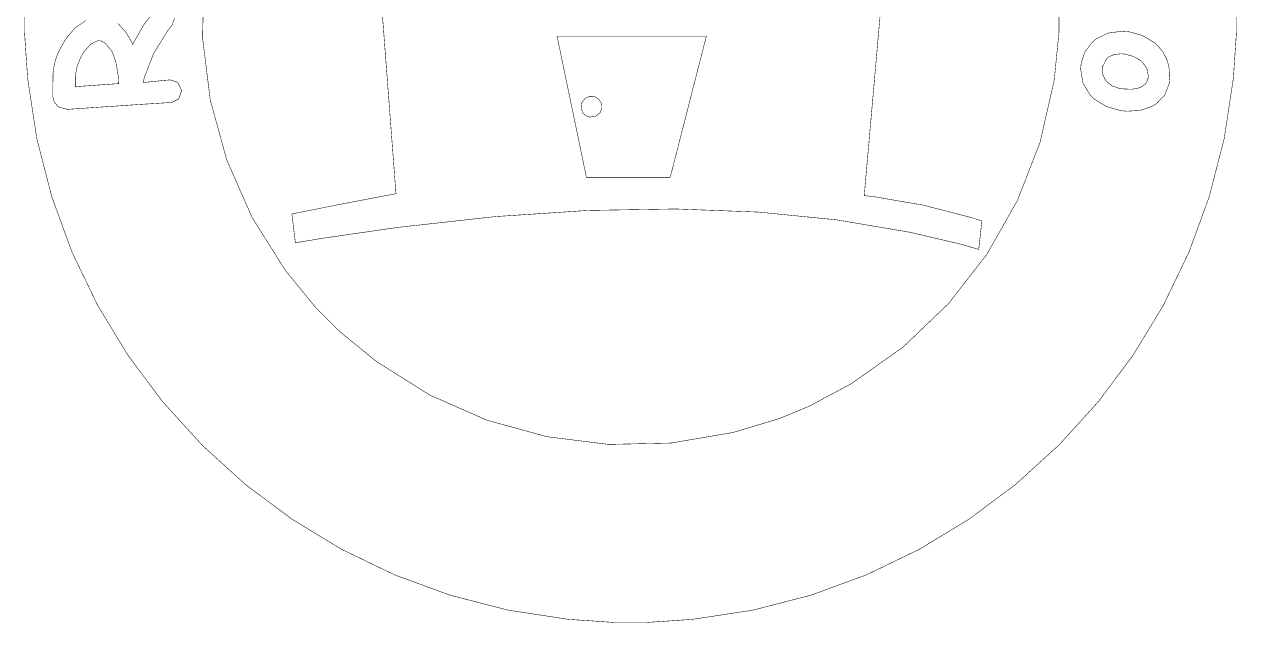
# Model space of a CAD drawing. Header units: millimetres. Extents: x -43 to 117, y -15 to 42.
# Drawn here: x 68.44 to 117.3, y -15.18 to 8.93 of the extents above; entities that cross this region are included whole.
import ezdxf

# ---------------------------------------------------------------- set-up
doc = ezdxf.new("R2010")
doc.units = ezdxf.units.MM

msp = doc.modelspace()

# ---------------------------------------------------------------- linework, layer by layer
at = {"color": 0}
for points in [[(82.707, 11.48, 0.0203, 0.0203, 0), (83.418, 2.103, 0.0203, 0.0203, 0), (82.994, 2.025, 0.0203, 0.0203, 0), (81.098, 1.663, 0.0203, 0.0203, 0), (79.5, 1.344, 0.0203, 0.0203, 0), (79.226, 1.287, 0.0203, 0.0203, 0), (79.366, 0.125, 0.0203, 0.0203, 0), (79.366, 0.125, 0.0203, 0.0203, 0), (80.393, 0.299, 0.0203, 0.0203, 0), (83.488, 0.747, 0.0203, 0.0203, 0), (87.416, 1.182, 0.0203, 0.0203, 0), (91.15, 1.43, 0.0203, 0.0203, 0), (94.689, 1.49, 0.0203, 0.0203, 0), (98.033, 1.364, 0.0203, 0.0203, 0), (101.183, 1.05, 0.0203, 0.0203, 0), (104.138, 0.549, 0.0203, 0.0203, 0), (106.216, 0.06, 0.0203, 0.0203, 0), (106.898, -0.14, 0.0203, 0.0203, 0), (107.026, 1.006, 0.0203, 0.0203, 0), (106.639, 1.133, 0.0203, 0.0203, 0), (104.68, 1.641, 0.0203, 0.0203, 0), (102.688, 1.983, 0.0203, 0.0203, 0), (102.286, 2.027, 0.0203, 0.0203, 0), (103.097, 11.234, 0.0203, 0.0203, 0)], [(110.132, 9.245, 0.0203, 0.0203, 0), (110.132, 8.6, 0.0203, 0.0203, 0), (109.938, 6.665, 0.0203, 0.0203, 0), (109.373, 4.183, 0.0203, 0.0203, 0), (108.46, 1.835, 0.0203, 0.0203, 0), (107.222, -0.345, 0.0203, 0.0203, 0), (105.681, -2.324, 0.0203, 0.0203, 0), (103.861, -4.067, 0.0203, 0.0203, 0), (101.784, -5.538, 0.0203, 0.0203, 0), (100.07, -6.457, 0.0203, 0.0203, 0), (99.474, -6.704, 0.0203, 0.0203, 0), (98.878, -6.951, 0.0203, 0.0203, 0), (97.016, -7.513, 0.0203, 0.0203, 0), (94.507, -7.941, 0.0203, 0.0203, 0), (91.988, -7.996, 0.0203, 0.0203, 0), (89.5, -7.686, 0.0203, 0.0203, 0), (87.082, -7.02, 0.0203, 0.0203, 0), (84.776, -6.005, 0.0203, 0.0203, 0), (82.621, -4.65, 0.0203, 0.0203, 0), (81.117, -3.418, 0.0203, 0.0203, 0), (80.66, -2.962, 0.0203, 0.0203, 0), (80.204, -2.505, 0.0203, 0.0203, 0), (78.972, -1, 0.0203, 0.0203, 0), (77.617, 1.154, 0.0203, 0.0203, 0), (76.602, 3.46, 0.0203, 0.0203, 0), (75.936, 5.878, 0.0203, 0.0203, 0), (75.626, 8.366, 0.0203, 0.0203, 0), (75.681, 10.885, 0.0203, 0.0203, 0)], [(72.201, 8.961, 0.0203, 0.0203, 0), (72.259, 8.916, 0.0203, 0.0203, 0), (72.531, 8.614, 0.0203, 0.0203, 0), (72.775, 8.213, 0.0203, 0.0203, 0), (72.819, 8.117, 0.0203, 0.0203, 0), (72.89, 8.268, 0.0203, 0.0203, 0), (73.259, 8.915, 0.0203, 0.0203, 0), (73.642, 9.419, 0.0203, 0.0203, 0)], [(117.285, 9.245, 0.0203, 0.0203, 0), (117.285, 8.621, 0.0203, 0.0203, 0), (117.158, 6.749, 0.0203, 0.0203, 0), (116.789, 4.324, 0.0203, 0.0203, 0), (116.187, 1.985, 0.0203, 0.0203, 0), (115.366, -0.259, 0.0203, 0.0203, 0), (114.338, -2.393, 0.0203, 0.0203, 0), (113.114, -4.407, 0.0203, 0.0203, 0), (111.709, -6.286, 0.0203, 0.0203, 0), (110.133, -8.02, 0.0203, 0.0203, 0), (108.399, -9.596, 0.0203, 0.0203, 0), (106.519, -11.001, 0.0203, 0.0203, 0), (104.506, -12.224, 0.0203, 0.0203, 0), (102.372, -13.253, 0.0203, 0.0203, 0), (100.129, -14.074, 0.0203, 0.0203, 0), (97.788, -14.676, 0.0203, 0.0203, 0), (95.364, -15.045, 0.0203, 0.0203, 0), (93.492, -15.172, 0.0203, 0.0203, 0), (92.868, -15.172, 0.0203, 0.0203, 0), (92.243, -15.172, 0.0203, 0.0203, 0), (90.371, -15.045, 0.0203, 0.0203, 0), (87.947, -14.676, 0.0203, 0.0203, 0), (85.607, -14.074, 0.0203, 0.0203, 0), (83.364, -13.253, 0.0203, 0.0203, 0), (81.229, -12.224, 0.0203, 0.0203, 0), (79.216, -11.001, 0.0203, 0.0203, 0), (77.336, -9.596, 0.0203, 0.0203, 0), (75.602, -8.02, 0.0203, 0.0203, 0), (74.026, -6.286, 0.0203, 0.0203, 0), (72.621, -4.407, 0.0203, 0.0203, 0), (71.398, -2.393, 0.0203, 0.0203, 0), (70.369, -0.259, 0.0203, 0.0203, 0), (69.549, 1.985, 0.0203, 0.0203, 0), (68.947, 4.324, 0.0203, 0.0203, 0), (68.577, 6.749, 0.0203, 0.0203, 0), (68.451, 8.621, 0.0203, 0.0203, 0), (68.451, 9.245, 0.0203, 0.0203, 0)], [(74.492, 9.168, 0.0203, 0.0203, 0), (74.395, 8.889, 0.0203, 0.0203, 0), (74.374, 8.863, 0.0203, 0.0203, 0), (74.23, 8.686, 0.0203, 0.0203, 0), (73.656, 7.761, 0.0203, 0.0203, 0), (73.278, 6.784, 0.0203, 0.0203, 0), (73.231, 6.581, 0.0203, 0.0203, 0), (73.39, 6.598, 0.0203, 0.0203, 0), (73.972, 6.659, 0.0203, 0.0203, 0), (74.272, 6.688, 0.0203, 0.0203, 0), (74.29, 6.689, 0.0203, 0.0203, 0), (74.321, 6.692, 0.0203, 0.0203, 0), (74.593, 6.601, 0.0203, 0.0203, 0), (74.616, 6.581, 0.0203, 0.0203, 0), (74.639, 6.561, 0.0203, 0.0203, 0), (74.766, 6.299, 0.0203, 0.0203, 0), (74.769, 6.266, 0.0203, 0.0203, 0), (74.771, 6.234, 0.0203, 0.0203, 0), (74.681, 5.956, 0.0203, 0.0203, 0), (74.661, 5.932, 0.0203, 0.0203, 0), (74.641, 5.909, 0.0203, 0.0203, 0), (74.385, 5.782, 0.0203, 0.0203, 0), (74.354, 5.78, 0.0203, 0.0203, 0), (74.312, 5.778, 0.0203, 0.0203, 0), (74.045, 5.76, 0.0203, 0.0203, 0), (73.697, 5.738, 0.0203, 0.0203, 0), (73.615, 5.733, 0.0203, 0.0203, 0), (73.533, 5.728, 0.0203, 0.0203, 0), (73.184, 5.707, 0.0203, 0.0203, 0), (72.917, 5.689, 0.0203, 0.0203, 0), (72.876, 5.686, 0.0203, 0.0203, 0), (70.223, 5.506, 0.0203, 0.0203, 0), (70.187, 5.503, 0.0203, 0.0203, 0), (69.857, 5.587, 0.0203, 0.0203, 0), (69.827, 5.606, 0.0203, 0.0203, 0), (69.787, 5.632, 0.0203, 0.0203, 0), (69.65, 5.795, 0.0203, 0.0203, 0), (69.593, 6.007, 0.0203, 0.0203, 0), (69.594, 6.056, 0.0203, 0.0203, 0), (69.594, 6.19, 0.0203, 0.0203, 0), (69.596, 6.663, 0.0203, 0.0203, 0), (69.599, 6.875, 0.0203, 0.0203, 0), (69.599, 6.878, 0.0203, 0.0203, 0), (69.603, 6.956, 0.0203, 0.0203, 0), (69.652, 7.31, 0.0203, 0.0203, 0), (69.741, 7.621, 0.0203, 0.0203, 0), (69.764, 7.676, 0.0203, 0.0203, 0), (69.834, 7.842, 0.0203, 0.0203, 0), (70.096, 8.317, 0.0203, 0.0203, 0), (70.482, 8.784, 0.0203, 0.0203, 0), (70.924, 9.08, 0.0203, 0.0203, 0)]]:
    msp.add_lwpolyline(points, format="xyseb", dxfattribs=at)
for points in [[(89.91, 8.45, 0.0203, 0.0203, 0), (95.924, 8.45, 0.0203, 0.0203, 0), (94.47, 2.767, 0.0203, 0.0203, 0), (91.091, 2.767, 0.0203, 0.0203, 0), (89.91, 8.45, 0.0203, 0.0203, 0)], [(111.018, 7.265, 0.0203, 0.0203, 0), (111.028, 7.366, 0.0203, 0.0203, 0), (111.18, 7.819, 0.0203, 0.0203, 0), (111.465, 8.199, 0.0203, 0.0203, 0), (111.542, 8.265, 0.0203, 0.0203, 0), (111.626, 8.337, 0.0203, 0.0203, 0), (112.111, 8.576, 0.0203, 0.0203, 0), (112.682, 8.652, 0.0203, 0.0203, 0), (112.81, 8.642, 0.0203, 0.0203, 0), (112.931, 8.634, 0.0203, 0.0203, 0), (113.485, 8.484, 0.0203, 0.0203, 0), (113.973, 8.192, 0.0203, 0.0203, 0), (114.06, 8.112, 0.0203, 0.0203, 0), (114.134, 8.045, 0.0203, 0.0203, 0), (114.324, 7.808, 0.0203, 0.0203, 0), (114.5, 7.465, 0.0203, 0.0203, 0), (114.587, 7.08, 0.0203, 0.0203, 0), (114.597, 6.761, 0.0203, 0.0203, 0), (114.586, 6.655, 0.0203, 0.0203, 0), (114.574, 6.546, 0.0203, 0.0203, 0), (114.393, 6.08, 0.0203, 0.0203, 0), (114.047, 5.722, 0.0203, 0.0203, 0), (113.953, 5.667, 0.0203, 0.0203, 0), (113.869, 5.617, 0.0203, 0.0203, 0), (113.398, 5.46, 0.0203, 0.0203, 0), (112.864, 5.427, 0.0203, 0.0203, 0), (112.748, 5.439, 0.0203, 0.0203, 0), (112.621, 5.452, 0.0203, 0.0203, 0), (112.053, 5.613, 0.0203, 0.0203, 0), (111.575, 5.903, 0.0203, 0.0203, 0), (111.492, 5.98, 0.0203, 0.0203, 0), (111.4, 6.067, 0.0203, 0.0203, 0), (111.097, 6.56, 0.0203, 0.0203, 0), (111.005, 7.137, 0.0203, 0.0203, 0), (111.018, 7.265, 0.0203, 0.0203, 0)], [(70.501, 6.805, 0.0203, 0.0203, 0), (70.5, 6.801, 0.0203, 0.0203, 0), (70.501, 6.695, 0.0203, 0.0203, 0), (70.502, 6.478, 0.0203, 0.0203, 0), (70.502, 6.418, 0.0203, 0.0203, 0), (72.246, 6.54, 0.0203, 0.0203, 0), (72.245, 6.554, 0.0203, 0.0203, 0), (72.24, 6.675, 0.0203, 0.0203, 0), (72.239, 6.685, 0.0203, 0.0203, 0), (72.23, 6.819, 0.0203, 0.0203, 0), (72.14, 7.382, 0.0203, 0.0203, 0), (71.993, 7.801, 0.0203, 0.0203, 0), (71.955, 7.863, 0.0203, 0.0203, 0), (71.939, 7.89, 0.0203, 0.0203, 0), (71.732, 8.134, 0.0203, 0.0203, 0), (71.707, 8.155, 0.0203, 0.0203, 0), (71.682, 8.177, 0.0203, 0.0203, 0), (71.496, 8.28, 0.0203, 0.0203, 0), (71.484, 8.28, 0.0203, 0.0203, 0), (71.423, 8.276, 0.0203, 0.0203, 0), (71.131, 8.138, 0.0203, 0.0203, 0), (70.859, 7.845, 0.0203, 0.0203, 0), (70.807, 7.763, 0.0203, 0.0203, 0), (70.759, 7.686, 0.0203, 0.0203, 0), (70.585, 7.291, 0.0203, 0.0203, 0), (70.503, 6.887, 0.0203, 0.0203, 0), (70.501, 6.805, 0.0203, 0.0203, 0)], [(113.724, 6.788, 0.0203, 0.0203, 0), (113.731, 6.856, 0.0203, 0.0203, 0), (113.671, 7.159, 0.0203, 0.0203, 0), (113.48, 7.419, 0.0203, 0.0203, 0), (113.423, 7.464, 0.0203, 0.0203, 0), (113.374, 7.502, 0.0203, 0.0203, 0), (113.099, 7.647, 0.0203, 0.0203, 0), (112.783, 7.729, 0.0203, 0.0203, 0), (112.714, 7.736, 0.0203, 0.0203, 0), (112.648, 7.743, 0.0203, 0.0203, 0), (112.361, 7.716, 0.0203, 0.0203, 0), (112.127, 7.608, 0.0203, 0.0203, 0), (112.088, 7.574, 0.0203, 0.0203, 0), (112.057, 7.548, 0.0203, 0.0203, 0), (111.882, 7.217, 0.0203, 0.0203, 0), (111.878, 7.177, 0.0203, 0.0203, 0), (111.873, 7.13, 0.0203, 0.0203, 0), (111.898, 6.906, 0.0203, 0.0203, 0), (111.991, 6.7, 0.0203, 0.0203, 0), (112.02, 6.662, 0.0203, 0.0203, 0), (112.053, 6.618, 0.0203, 0.0203, 0), (112.268, 6.45, 0.0203, 0.0203, 0), (112.543, 6.352, 0.0203, 0.0203, 0), (112.607, 6.342, 0.0203, 0.0203, 0), (112.721, 6.326, 0.0203, 0.0203, 0), (113.071, 6.314, 0.0203, 0.0203, 0), (113.412, 6.379, 0.0203, 0.0203, 0), (113.629, 6.537, 0.0203, 0.0203, 0), (113.717, 6.724, 0.0203, 0.0203, 0), (113.724, 6.788, 0.0203, 0.0203, 0)], [(91.294, 6.031, 0.0203, 0.0203, 0), (91.335, 6.031, 0.0203, 0.0203, 0), (91.458, 5.998, 0.0203, 0.0203, 0), (91.592, 5.907, 0.0203, 0.0203, 0), (91.682, 5.774, 0.0203, 0.0203, 0), (91.716, 5.651, 0.0203, 0.0203, 0), (91.716, 5.609, 0.0203, 0.0203, 0), (91.716, 5.549, 0.0203, 0.0203, 0), (91.64, 5.367, 0.0203, 0.0203, 0), (91.455, 5.219, 0.0203, 0.0203, 0), (91.22, 5.193, 0.0203, 0.0203, 0), (91.038, 5.268, 0.0203, 0.0203, 0), (90.995, 5.311, 0.0203, 0.0203, 0), (90.953, 5.354, 0.0203, 0.0203, 0), (90.877, 5.535, 0.0203, 0.0203, 0), (90.904, 5.771, 0.0203, 0.0203, 0), (91.051, 5.956, 0.0203, 0.0203, 0), (91.233, 6.031, 0.0203, 0.0203, 0), (91.294, 6.031, 0.0203, 0.0203, 0)]]:
    msp.add_lwpolyline(points, format="xyseb", close=True, dxfattribs=at)

doc.saveas('drawing.dxf')
